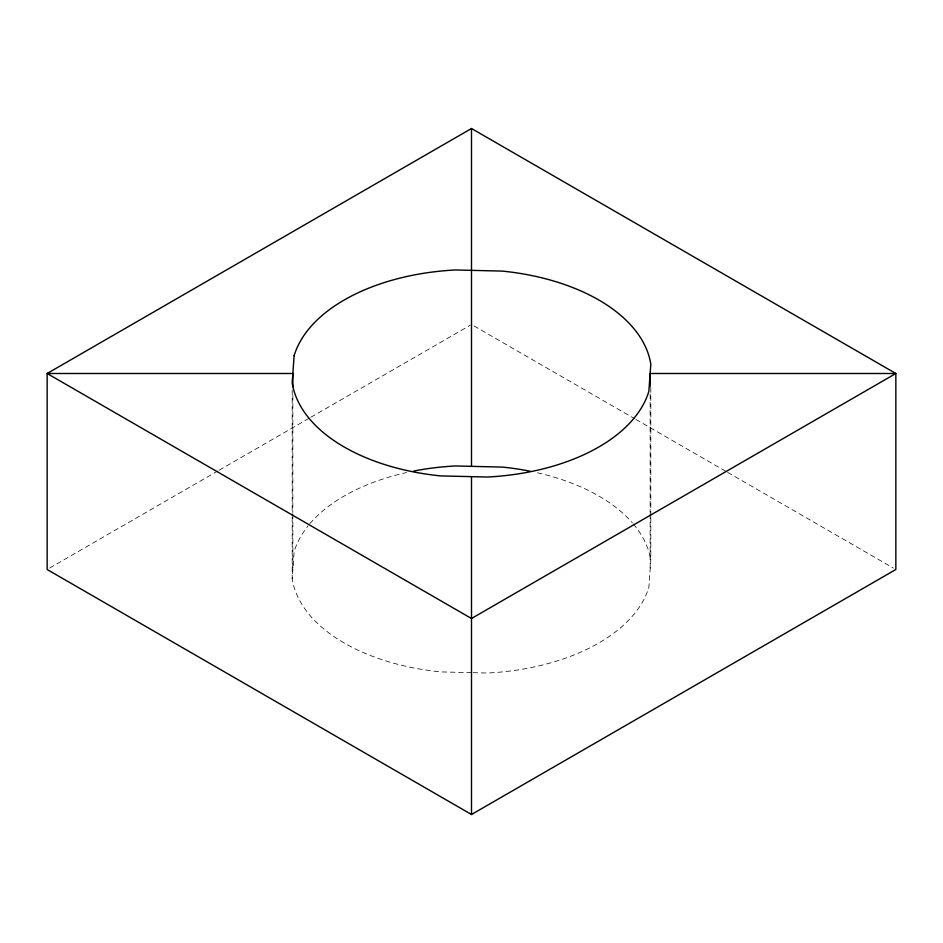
<?xml version="1.0" encoding="UTF-8"?>
<svg xmlns="http://www.w3.org/2000/svg" width="943" height="943" viewBox="0 0 943 943"><rect width="100%" height="100%" fill="white"/><g stroke="black" fill="none" stroke-linecap="round" stroke-linejoin="round"><path stroke-width="0.71" stroke-dasharray="4.71 3.54" d="M471.5 672.642L440.629 671.899A180.042 103.942 0 0 1 292.189 578.79L294.133 551.679A180.042 103.942 0 0 1 308.161 525.781M650.811 517.79L650.811 560.213L648.867 587.324A180.042 103.942 0 0 1 487.59 673.031L472.962 672.677M49.696 568.028L217.904 470.911M219.189 470.18L309.658 417.938M310.931 417.207L470.227 325.241M474.046 325.972L634.615 418.68M635.888 419.411L726.369 471.653M727.642 472.384L893.304 568.028M650.811 387.62L650.811 516.328M650.151 393.974L650.151 512.45M650.151 513.923L650.151 569.501M292.849 395.435L292.849 512.45M292.849 513.923L292.849 569.501M292.189 390.096L292.189 515.892M292.189 517.353L292.189 578.79M309.846 523.754A180.042 103.942 0 0 1 406.633 472.537M537.498 472.797A180.042 103.942 0 0 1 632.423 522.894M633.331 523.954A180.042 103.942 0 0 1 650.811 560.213"/><path stroke-width="1.41" d="M471.5 128.507L47.15 373.499L47.15 569.501L471.5 814.493L895.85 569.501L895.85 373.499L471.5 128.507L471.5 466.361M650.151 386.665L650.151 373.499L895.85 373.499L471.5 618.502L47.15 373.499L292.849 373.499L292.849 386.665M471.5 476.639L471.5 814.493M413.682 471.064A180.042 103.942 0 0 1 455.41 465.972L502.371 467.091A180.042 103.942 0 0 1 530.343 471.264M294.133 355.676L292.189 382.787A180.042 103.942 0 0 0 440.629 475.909L487.59 477.028A180.042 103.942 0 0 0 648.867 391.321L650.811 364.21A180.042 103.942 0 0 0 502.371 271.101L455.41 269.969A180.042 103.942 0 0 0 294.133 355.676"/></g></svg>
